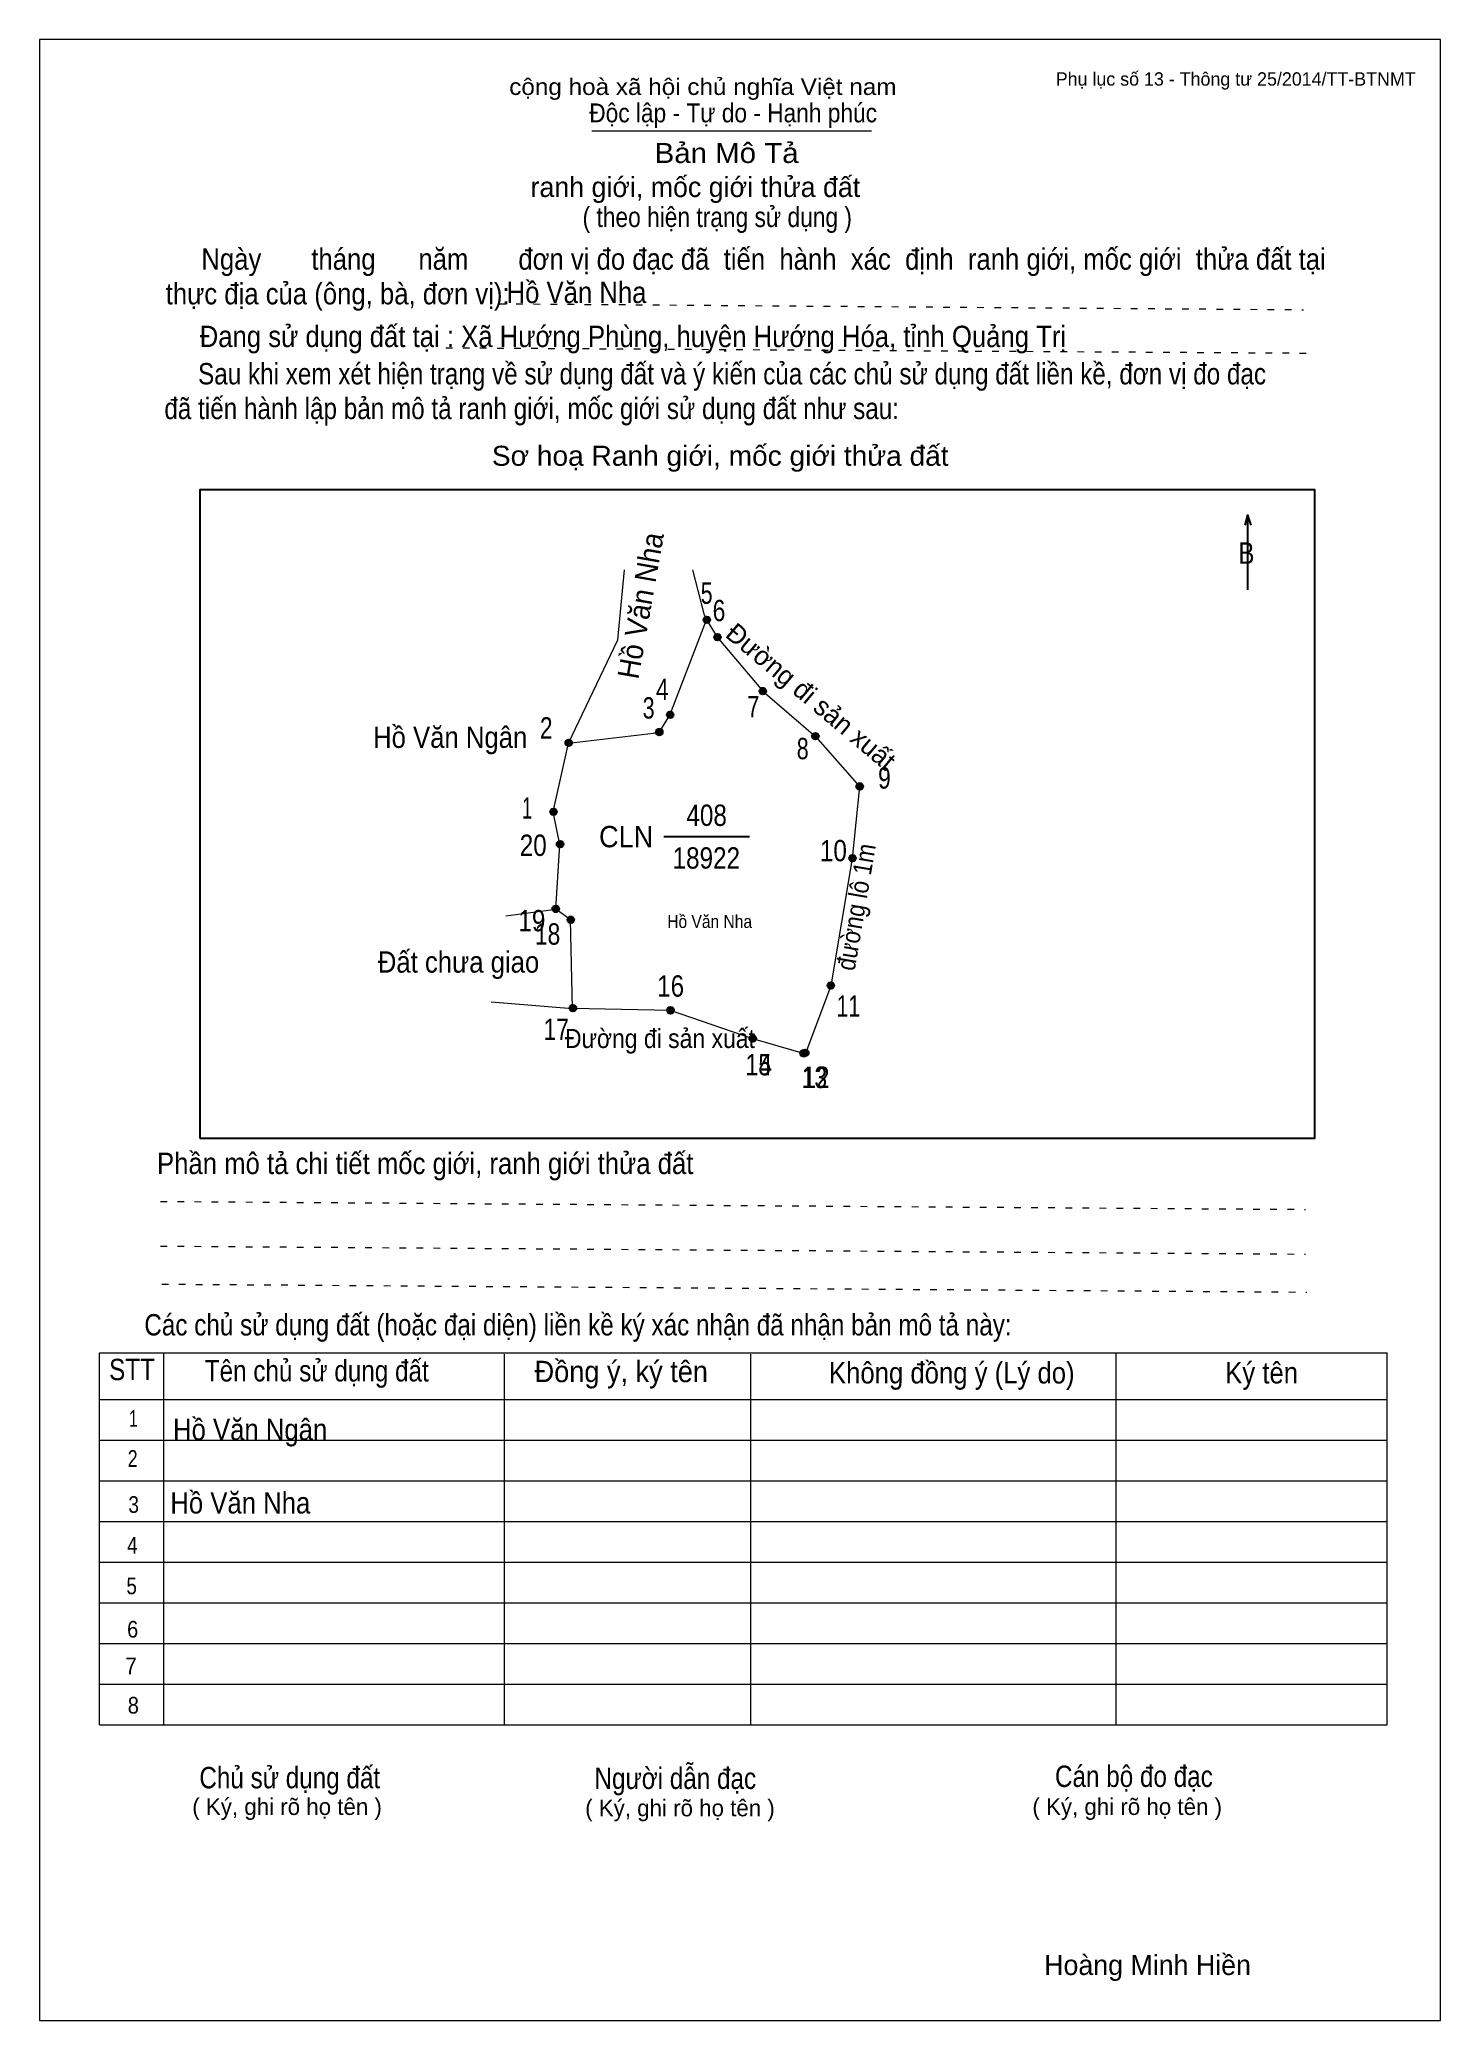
# Model space of a CAD drawing. Header units: centimetres. Extents: x 0 to 21, y 0 to 29.7.
import ezdxf
from ezdxf.enums import TextEntityAlignment as Align

# ---------------------------------------------------------------- set-up
doc = ezdxf.new("R2010")
doc.units = ezdxf.units.CM
doc.header["$LTSCALE"] = 0.13
doc.linetypes.add('DOTTED', pattern=[1.5, 0.3, -1.2])
for name, color, linetype, lineweight in [('1', 7, 'Continuous', 13), ('32', 7, 'Continuous', 25), ('33', 7, 'Continuous', 25), ('61', 7, 'Continuous', 13), ('62', 7, 'Continuous', 13)]:
    doc.layers.add(name, color=color, linetype=linetype, lineweight=lineweight)
for name, color, linetype in [('34', 7, 'Continuous'), ('45', 7, 'Continuous'), ('63', 7, 'Continuous')]:
    doc.layers.add(name, color=color, linetype=linetype)

msp = doc.modelspace()

# ---------------------------------------------------------------- hatches: boundary and pattern name
at = {"layer": '32'}
for points in [[(10.0519, 21.0002, 1), (9.9519, 21.0002, 1)], [(10.2137, 20.7414, 1), (10.1137, 20.7414, 1)], [(10.893, 19.9326, 1), (10.793, 19.9326, 1)], [(9.502, 19.5768, 1), (9.402, 19.5768, 1)], [(9.3403, 19.318, 1), (9.2403, 19.318, 1)], [(7.9816, 19.1562, 1), (7.8816, 19.1562, 1)], [(11.6794, 19.2549, 1), (11.5794, 19.2549, 1)], [(12.3449, 18.5025, 1), (12.2449, 18.5025, 1)], [(7.7551, 18.121, 1), (7.6551, 18.121, 1)], [(7.8522, 17.6358, 1), (7.7522, 17.6358, 1)], [(12.2355, 17.4255, 1), (12.1355, 17.4255, 1)], [(7.7875, 16.6653, 1), (7.6875, 16.6653, 1)], [(8.0139, 16.5036, 1), (7.9139, 16.5036, 1)], [(11.912, 15.5169, 1), (11.812, 15.5169, 1)], [(8.0456, 15.1776, 1), (7.9456, 15.1776, 1)], [(9.5069, 15.1449, 1), (9.4069, 15.1449, 1)], [(10.7403, 14.7227, 1), (10.6403, 14.7227, 1)], [(10.7416, 14.7227, 1), (10.6416, 14.7227, 1)], [(11.5287, 14.5082, 1), (11.4287, 14.5082, 1)], [(11.5041, 14.5002, 1), (11.4041, 14.5002, 1)]]:
    msp.add_hatch(color=256, dxfattribs=at).paths.add_polyline_path(points)

# ---------------------------------------------------------------- linework, layer by layer
at = {"layer": '1'}
msp.add_lwpolyline([(21, 0), (21, 29.7), (0, 29.7), (0, 0)], close=True, dxfattribs=at)
at = {"layer": '32'}
for centre in [(10.0019, 21.0002), (10.1637, 20.7414), (10.843, 19.9326), (9.452, 19.5768), (9.2903, 19.318), (7.9316, 19.1562), (11.6294, 19.2549), (12.2949, 18.5025), (7.7051, 18.121), (7.8022, 17.6358), (12.1855, 17.4255), (7.7375, 16.6653), (7.9639, 16.5036), (11.862, 15.5169), (7.9956, 15.1776), (9.4569, 15.1449), (10.6903, 14.7227), (10.6916, 14.7227), (11.4787, 14.5082), (11.4541, 14.5002)]:
    msp.add_circle(centre, 0.05, dxfattribs=at)
at = {"layer": '33'}
msp.add_line((9.36, 17.75), (10.64, 17.75), dxfattribs=at)
at = {"layer": '61'}
for p, q in [((6.99, 16.56), (7.74, 16.66)), ((6.77, 15.27), (7.99, 15.17))]:
    msp.add_line(p, q, dxfattribs=at)
for points in [[(7.93, 19.15), (8.67, 20.7), (8.77, 21.75)], [(9.79, 21.75), (9.96, 21.09), (10, 21)], [(7.93, 19.15), (9.29, 19.31), (9.45, 19.57), (10, 21)], [(10, 21), (10.16, 20.74), (10.84, 19.93), (11.63, 19.25), (12.29, 18.5), (12.18, 17.42), (11.86, 15.51), (11.48, 14.5), (11.45, 14.5), (10.69, 14.72), (10.69, 14.72), (9.46, 15.14), (7.99, 15.17)], [(7.74, 16.66), (7.8, 17.63), (7.7, 18.12), (7.93, 19.15)], [(7.99, 15.17), (7.96, 16.5), (7.74, 16.66)]]:
    msp.add_lwpolyline(points, dxfattribs=at)
at = {"layer": '62'}
for p, q in [((8.28, 28.33), (12.47, 28.33)), ((0.9, 10.01), (20.2, 10.01)), ((0.9, 4.43), (0.9, 10.01)), ((1.86, 4.43), (1.86, 10.01)), ((6.97, 4.43), (6.97, 9.99)), ((10.66, 4.43), (10.66, 9.99)), ((16.14, 4.43), (16.14, 10.01)), ((20.2, 4.43), (20.2, 10.01)), ((0.9, 9.31), (20.2, 9.31)), ((0.9, 8.7), (20.2, 8.7)), ((0.9, 8.09), (20.2, 8.09)), ((0.9, 7.48), (20.2, 7.48)), ((0.9, 6.87), (20.2, 6.87)), ((0.9, 6.26), (20.2, 6.26)), ((0.9, 5.65), (20.2, 5.65)), ((0.9, 5.04), (20.2, 5.04)), ((0.9, 4.43), (20.2, 4.43))]:
    msp.add_line(p, q, dxfattribs=at)
at = {"layer": '62', "linetype": 'DOTTED'}
for p, q in [((6.89, 25.74), (18.95, 25.65)), ((6.09, 25.08), (19.04, 25)), ((1.81, 12.28), (18.98, 12.16)), ((1.81, 11.61), (18.98, 11.49)), ((1.83, 11.04), (19, 10.92))]:
    msp.add_line(p, q, dxfattribs=at)
at = {"layer": '62', "lineweight": 25}
for p, q in [((18.11, 22.58), (18.11, 21.45)), ((18.11, 22.57), (18.07, 22.42)), ((18.11, 22.57), (18.16, 22.42))]:
    msp.add_line(p, q, dxfattribs=at)
msp.add_lwpolyline([(2.4, 13.23), (19.12, 13.23), (19.12, 22.95), (2.4, 22.95)], close=True, dxfattribs=at)

# ---------------------------------------------------------------- texts
at = {"layer": '32'}
for s, width, p in [('5', 0.75, (10, 21.24)), ('6', 0.8, (10.185, 20.98)), ('4', 0.8, (9.335, 19.8)), ('3', 0.75, (9.13, 19.52)), ('7', 0.75, (10.7, 19.54)), ('2', 0.8, (7.595, 19.22)), ('8', 0.75, (11.44, 18.91)), ('9', 0.8, (12.665, 18.47)), ('1', 0.65, (7.31, 18.02)), ('20', 0.85, (7.4, 17.46)), ('10', 0.85, (11.9, 17.38)), ('19', 0.85, (7.38, 16.33)), ('18', 0.8, (7.615, 16.13)), ('16', 0.85, (9.46, 15.35)), ('11', 0.75, (12.125, 15.05)), ('17', 0.8, (7.745, 14.7)), ('14', 0.85, (10.78, 14.17)), ('15', 0.8, (10.775, 14.17)), ('13', 0.8, (11.615, 13.98)), ('12', 0.85, (11.64, 13.98))]:
    msp.add_text(s, height=0.32, dxfattribs=dict(at, width=width)).set_placement(p, align=Align.CENTER)
at = {"layer": '33', "width": 0.95}
msp.add_text('Hồ Văn Nha', height=0.32, rotation=80, dxfattribs=at).set_placement((9.1682, 21.1872), align=Align.CENTER)
at = {"layer": '33'}
for s, width, p in [('Hồ Văn Ngân', 0.9, (6.155, 19.08)), ('408', 0.85, (10, 17.91)), ('18922', 0.85, (9.995, 17.27)), ('Đất chưa giao', 0.9, (6.28, 15.71))]:
    msp.add_text(s, height=0.32, dxfattribs=dict(at, width=width)).set_placement(p, align=Align.CENTER)
at = {"layer": '33', "width": 0.95}
msp.add_text('CLN', height=0.32, dxfattribs=at).set_placement((9.2, 17.59), align=Align.RIGHT)
at = {"layer": '34', "width": 0.9}
for s, p in [('Hồ Văn Nha', (7, 25.75)), ('Hồ Văn Ngân', (2, 8.7)), ('Hồ Văn Nha', (1.96, 7.6))]:
    msp.add_text(s, height=0.32, dxfattribs=at).set_placement(p)
at = {"layer": '45'}
msp.add_text('Đường đi sản xuất', height=0.2857, rotation=320, dxfattribs=at).set_placement((11.4732, 19.7407), align=Align.CENTER)
at = {"layer": '45', "width": 0.9}
msp.add_text('đường lô 1m', height=0.2789, rotation=80.38, dxfattribs=at).set_placement((12.3779, 16.6717), align=Align.CENTER)
for s, height, p in [('Hồ Văn Nha', 0.194, (10.045, 16.38)), ('Đường đi sản xuất', 0.286, (9.3, 14.58))]:
    msp.add_text(s, height=height, dxfattribs=at).set_placement(p, align=Align.CENTER)
at = {"layer": '62'}
for s, height, width, p in [('cộng hoà xã hội chủ nghĩa Việt nam', 0.2474, 1.1, (7.04, 28.87)), ('Độc lập - Tự do - Hạnh phúc', 0.2828, 0.9, (8.24, 28.46)), ('Bản Mô Tả', 0.3, 1.1, (9.22, 27.85)), ('( theo hiện trạng sử dụng )', 0.3, 0.85, (8.14, 26.89)), ('     Ngày       tháng      năm       đơn vị đo đạc đã  tiến  hành  xác  định  ranh giới, mốc giới  thửa đất tại ', 0.32, 0.9, (1.89, 26.25)), ('thực địa của (ông, bà, đơn vị): ', 0.32, 0.9, (1.89, 25.73)), ('Đang sử dụng đất tại : Xã Hướng Phùng, huyện Hướng Hóa, tỉnh Quảng Trị', 0.32, 0.9, (2.4, 25.09)), ('     Sau khi xem xét hiện trạng về sử dụng đất và ý kiến của các chủ sử dụng đất liền kề, đơn vị đo đạc ', 0.32, 0.85, (1.87, 24.53)), ('đã tiến hành lập bản mô tả ranh giới, mốc giới sử dụng đất như sau:', 0.32, 0.85, (1.87, 24.01)), ('Sơ hoạ Ranh giới, mốc giới thửa đất', 0.3, 1.05, (6.78, 23.31)), ('B', 0.32, 0.85, (17.97, 21.84)), ('Phần mô tả chi tiết mốc giới, ranh giới thửa đất ', 0.32, 0.9, (1.76, 12.69)), ('Các chủ sử dụng đất (hoặc đại diện) liền kề ký xác nhận đã nhận bản mô tả này:', 0.32, 0.85, (1.57, 10.27))]:
    msp.add_text(s, height=height, dxfattribs=dict(at, width=width)).set_placement(p)
msp.add_text('ranh giới, mốc giới thửa đất', height=0.3, dxfattribs=at).set_placement((7.36, 27.34))
for s, height, width, p in [('STT', 0.32, 0.85, (1.385, 9.6)), ('Tên chủ sử dụng đất', 0.32, 0.85, (4.155, 9.58)), ('Đồng ý, ký tên', 0.32, 0.95, (8.72, 9.57)), ('Không đồng ý (Lý do)', 0.32, 0.9, (13.675, 9.55)), ('Ký tên', 0.32, 0.9, (18.32, 9.55)), ('1', 0.25, 0.7, (1.405, 8.9)), ('2', 0.25, 0.8, (1.395, 8.3)), ('3', 0.25, 0.85, (1.41, 7.61)), ('4', 0.25, 0.85, (1.39, 7)), ('5', 0.25, 0.85, (1.38, 6.39)), ('6', 0.25, 0.9, (1.395, 5.74)), ('7', 0.25, 0.95, (1.37, 5.19)), ('8', 0.25, 0.9, (1.405, 4.6)), ('Người dẫn đạc', 0.32, 0.85, (9.53, 3.47)), ('Chủ sử dụng đất', 0.32, 0.85, (3.75, 3.48)), ('Cán bộ đo đạc', 0.32, 0.85, (16.405, 3.5))]:
    msp.add_text(s, height=height, dxfattribs=dict(at, width=width)).set_placement(p, align=Align.CENTER)
for p in [(3.71, 3.08), (9.6, 3.06), (16.305, 3.08)]:
    msp.add_text('( Ký, ghi rõ họ tên )', height=0.25, dxfattribs=at).set_placement(p, align=Align.CENTER)
at = {"layer": '63'}
msp.add_text('Phụ lục số 13 - Thông tư 25/2014/TT-BTNMT', height=0.2, dxfattribs=at).set_placement((20.63, 29.01), align=Align.RIGHT)
msp.add_text('Hoàng Minh Hiền', height=0.3, dxfattribs=at).set_placement((16.61, 0.68), align=Align.CENTER)

doc.saveas('drawing.dxf')
